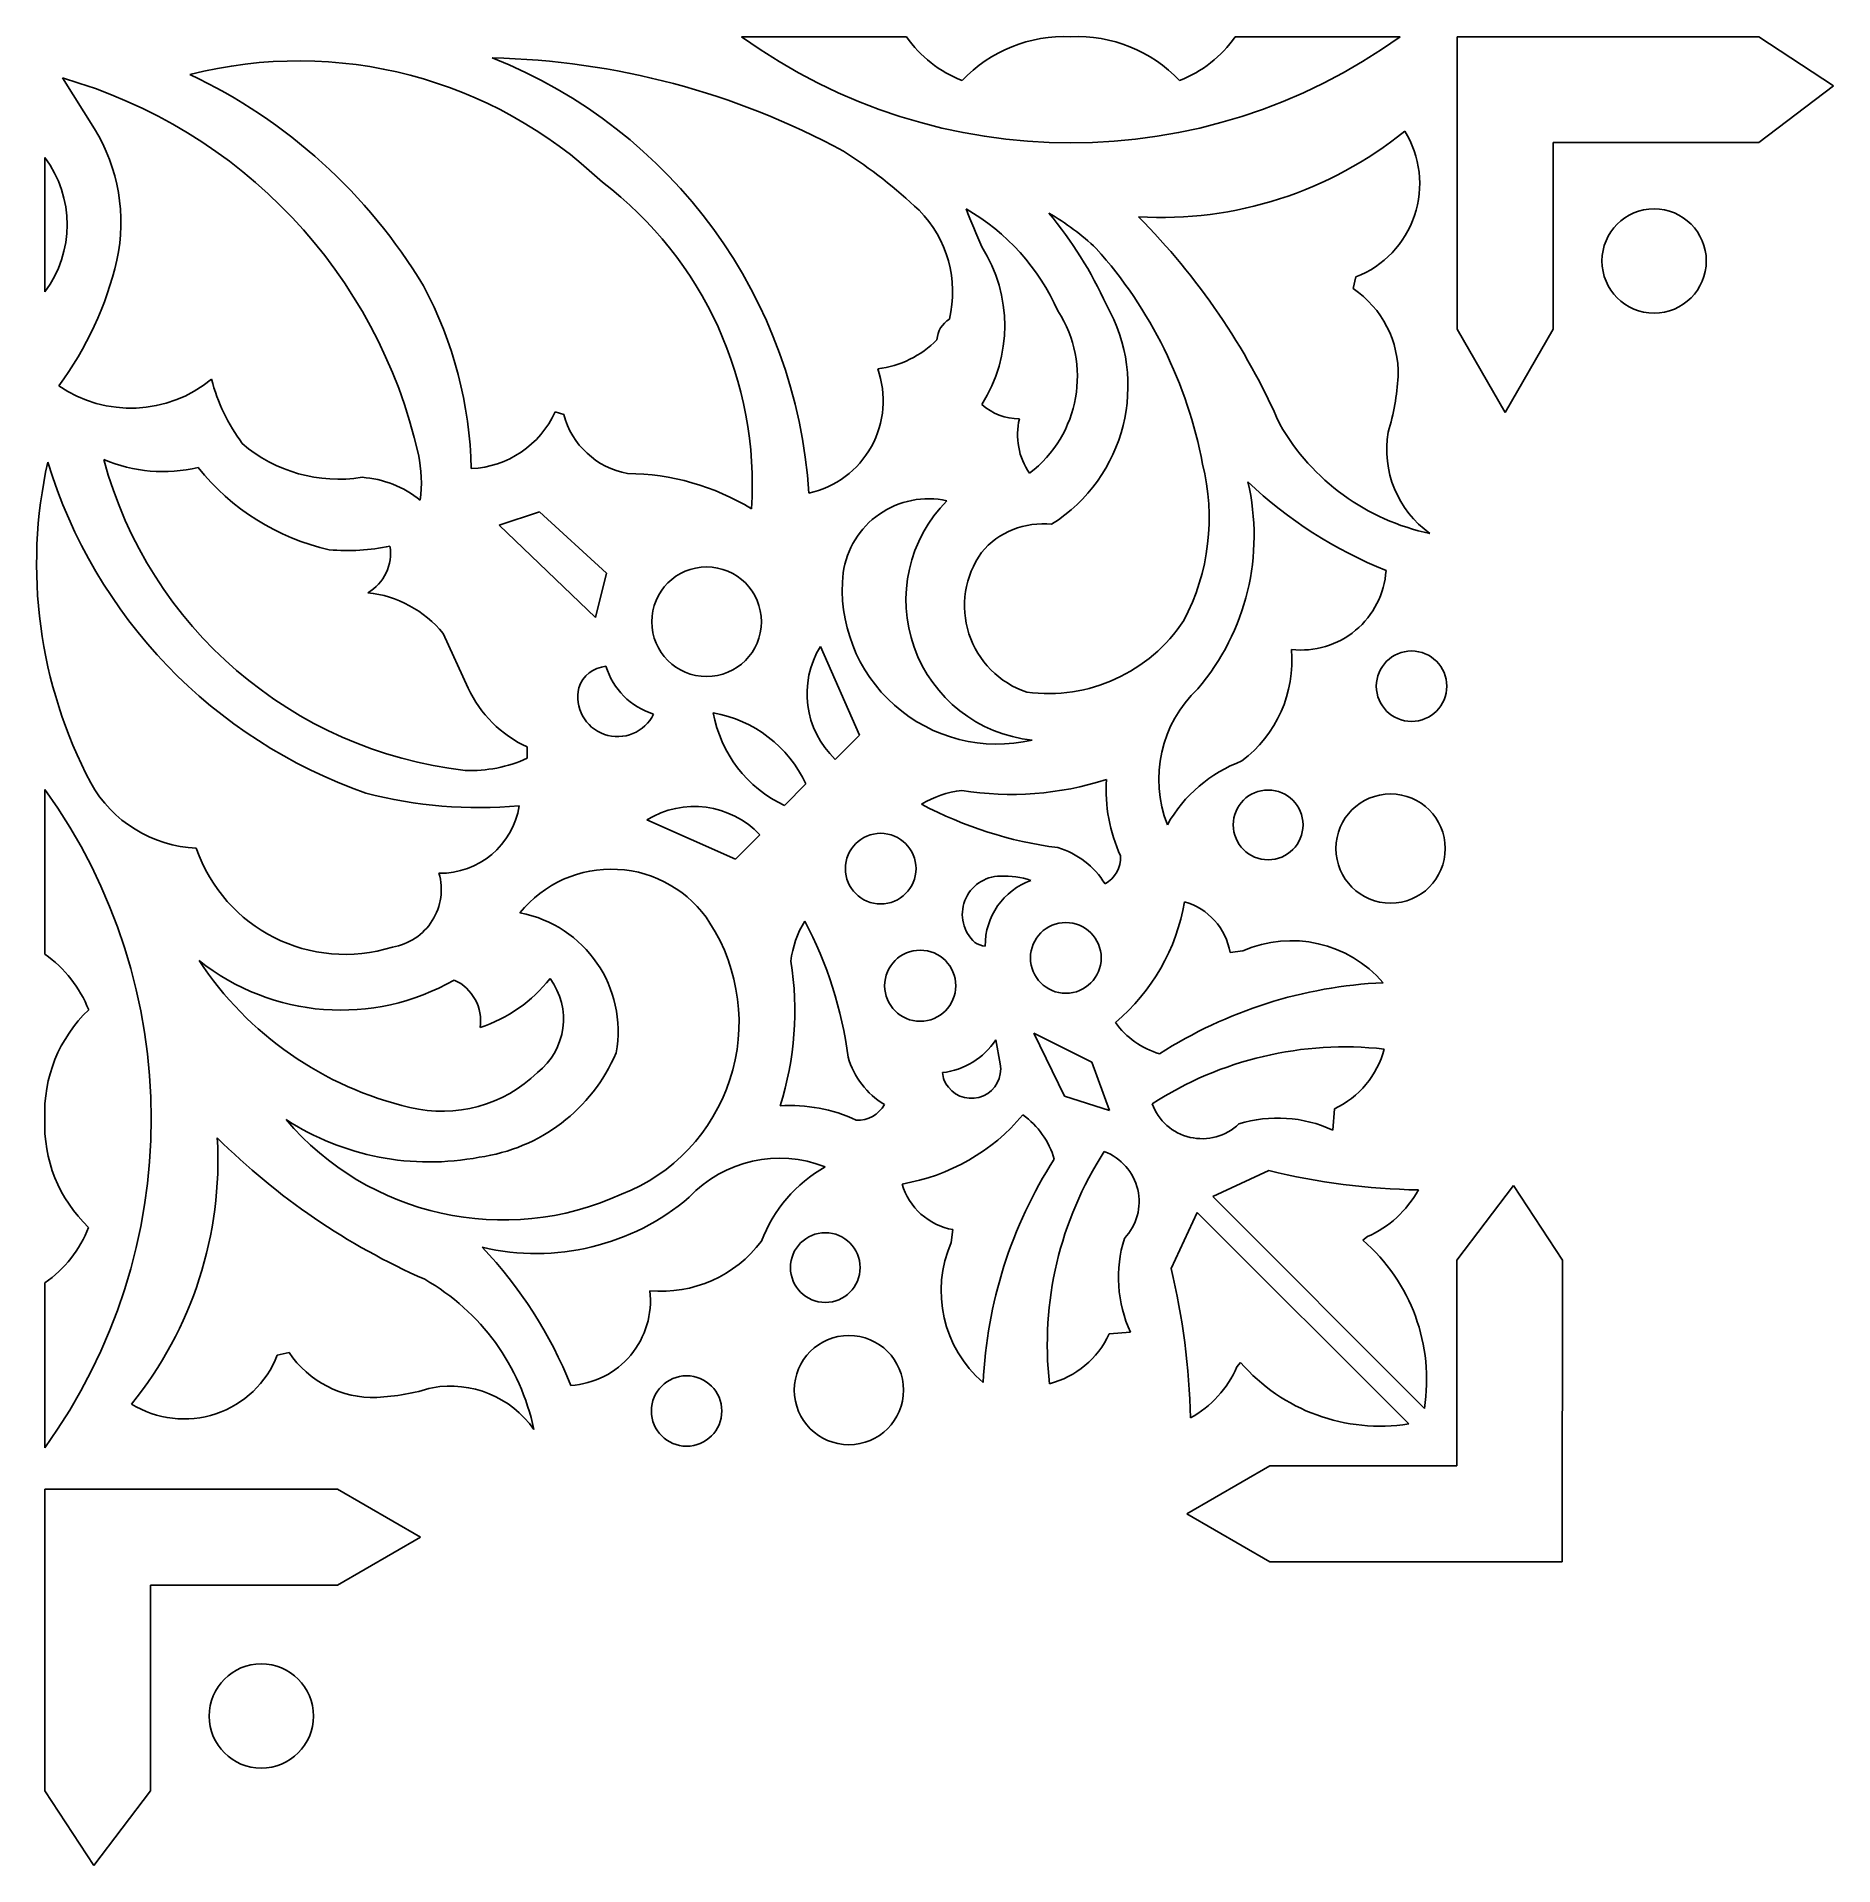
# Model space of a CAD drawing. Extents: x 0 to 86.1, y 0 to 87.7.
import ezdxf

# ---------------------------------------------------------------- set-up
doc = ezdxf.new("R2010")
doc.units = 0
doc.layers.add('WHITE', color=7, linetype='CONTINUOUS')

msp = doc.modelspace()

# ---------------------------------------------------------------- linework, layer by layer
at = {"layer": 'WHITE', "linetype": 'CONTINUOUS'}
for p, q in [((41.694214, 87.653839), (33.791937, 87.653838)), ((65.351535, 87.653838), (57.449258, 87.653838)), ((68.081891, 73.631646), (68.081891, 87.653839)), ((68.081891, 87.653839), (82.544755, 87.653839)), ((82.544755, 87.653839), (86.123288, 85.303358)), ((2.772247, 83.24118), (1.236677, 85.675824)), ((86.123288, 85.303358), (82.544755, 82.591142)), ((82.544755, 82.591142), (72.686204, 82.591142)), ((72.686204, 82.591142), (72.686204, 73.631646)), ((0.394097, 75.42008), (0.394097, 81.868509)), ((63.231881, 76.138839), (63.100749, 75.578754)), ((70.384047, 69.648843), (68.081891, 73.631646)), ((72.686204, 73.631646), (70.384047, 69.648843)), ((24.85631, 69.673179), (25.26808, 69.549067)), ((24.105199, 64.883948), (22.166699, 64.236545)), ((27.319982, 61.936732), (24.105199, 64.883948)), ((22.166699, 64.236545), (26.781623, 59.817498)), ((26.781623, 59.817498), (27.319982, 61.936732)), ((19.491576, 59.050925), (20.691749, 56.434423)), ((37.574991, 58.432264), (39.4501, 54.182978)), ((23.512562, 53.61283), (23.512561, 53.068509)), ((39.4501, 54.182978), (38.283691, 53.016569)), ((35.844615, 50.811584), (36.87256, 51.839294)), ((0.400077, 51.575233), (0.398268, 43.672955)), ((29.251484, 50.110662), (33.50034, 48.23458)), ((33.50034, 48.23458), (34.667016, 49.400722)), ((57.818424, 43.835673), (57.206852, 43.755636)), ((45.977816, 39.568575), (46.186911, 38.416553)), ((49.267834, 36.872383), (47.802893, 39.894332)), ((47.802893, 39.894332), (50.576609, 38.505565)), ((50.576609, 38.505565), (51.418094, 36.187083)), ((51.418094, 36.187083), (49.267834, 36.872383)), ((62.203681, 36.266007), (62.125613, 35.246453)), ((56.376344, 32.056272), (59.062735, 33.303498)), ((70.783362, 32.587829), (68.070327, 29.009917)), ((73.133023, 29.008758), (70.783362, 32.587829)), ((66.518703, 21.909267), (56.376344, 32.056272)), ((55.62317, 31.30327), (54.375329, 28.617165)), ((65.767852, 21.158588), (55.62317, 31.30327)), ((43.923615, 30.475441), (43.843438, 29.863887)), ((63.785105, 30.143153), (63.570521, 29.965456)), ((68.070327, 29.009917), (68.06807, 19.151366)), ((73.129712, 14.545894), (73.133023, 29.008758)), ((0.394661, 27.917912), (0.392851, 20.015636)), ((51.412101, 25.476897), (52.431673, 25.554732)), ((11.539034, 24.457827), (12.09915, 24.588831)), ((57.534592, 23.89407), (57.712338, 24.108615)), ((59.108574, 19.153417), (55.125244, 16.852173)), ((68.06807, 19.151366), (59.108574, 19.153417)), ((0.394215, 18.041936), (0.390903, 3.579071)), ((14.416407, 18.038725), (0.394215, 18.041936)), ((18.398682, 15.735656), (14.416407, 18.038725)), ((55.125244, 16.852173), (59.107519, 14.549104)), ((14.415353, 13.434412), (18.398682, 15.735656)), ((59.107519, 14.549104), (73.129712, 14.545894)), ((5.453599, 3.577912), (5.455856, 13.436463)), ((5.455856, 13.436463), (14.415353, 13.434412)), ((0.390903, 3.579071), (2.740565, 0)), ((2.740565, 0), (5.453599, 3.577912))]:
    msp.add_line(p, q, dxfattribs=at)
for centre, radius in [((77.530069, 76.904851), 2.5), ((32.114905, 59.612909), 2.626432), ((65.902875, 56.522781), 1.688134), ((59.029261, 49.874753), 1.670929), ((64.898698, 48.741638), 2.61875), ((40.458149, 47.778215), 1.692979), ((49.331621, 43.500422), 1.695755), ((42.352722, 42.166285), 1.704531), ((37.804082, 28.654433), 1.670929), ((38.935853, 22.784737), 2.61875), ((31.15448, 21.782342), 1.688134), ((10.769978, 7.160272), 2.5)]:
    msp.add_circle(centre, radius, dxfattribs=at)
for centre, radius, start, end in [((49.270191, 80.884141), 6.77641, 87.449546, 136.433917), ((49.87328, 80.884141), 6.77641, 43.566083, 92.550458), ((49.571736, 109.555215), 26.993932, -125.772504, -54.227496), ((46.481432, 90.990377), 5.835233, -145.124735, -111.317243), ((52.66204, 90.990377), 5.835233, -68.682762, -34.875271), ((12.557831, 65.365371), 21.130018, 46.431366, 104.266647), ((20.986063, 49.525425), 37.127358, 61.542814, 88.683597), ((12.97308, 64.244234), 24.089598, 3.645061, 68.405224), ((-5.439474, 62.270714), 24.338656, 12.732061, 74.079556), ((-3.793283, 62.277414), 26.068342, 31.038588, 64.691662), ((-4.530559, 78.751152), 8.572709, -12.215376, 31.584697), ((53.888358, 97.540516), 18.55345, -93.321374, -50.956286), ((61.499129, 80.608306), 4.793596, -68.809365, 31.748959), ((-3.933942, 78.644294), 5.396988, -36.68462, 36.684629), ((25.49222, 61.579231), 24.447809, 46.577191, 57.362894), ((16.115009, 66.193552), 18.189286, -3.679392, 52.764835), ((38.354087, 75.424011), 5.55414, -13.628643, 44.771705), ((87.803215, 96.274814), 46.426229, -158.694273, -156.25084), ((39.188998, 70.152851), 10.694062, 24.029373, 59.913587), ((42.143161, 68.282753), 12.643304, 46.838222, 59.745728), ((33.697231, 66.84881), 19.291662, 24.339525, 39.824836), ((29.593615, 55.904915), 32.762562, 23.704412, 44.868293), ((39.358325, 73.80309), 7.046274, -32.401641, 32.38801), ((34.726029, 63.163989), 21.535578, 10.728961, 41.753428), ((-11.90693, 80.575756), 16.169667, -36.6543, -13.003982), ((1.201798, 66.499516), 19.63914, 1.313448, 27.997076), ((60.370499, 71.519646), 4.891893, -1.795742, 56.074315), ((44.46922, 70.909917), 7.838296, -57.73801, 29.75273), ((44.369877, 73.070483), 1.213924, 120.605398, 177.322139), ((44.073081, 71.356454), 5.811615, -52.770661, 32.833697), ((39.736466, 76.513502), 4.813421, -83.093223, -44.709542), ((4.518422, 75.941456), 6.092005, -124.530292, -50.624943), ((17.093743, 73.516732), 9.005171, -165.30446, -143.427878), ((36.040053, 70.209351), 4.539314, -77.611094, 19.639402), ((53.7079, 72.042464), 11.571859, -16.756682, -3.349548), ((20.615472, 71.604292), 4.659819, -87.290184, -24.482677), ((29.017023, 70.530186), 3.875199, -165.334293, -100.265671), ((47.095073, 71.995749), 2.658903, -132.242195, -89.805461), ((50.311847, 68.584537), 3.294788, 166.800778, 214.272849), ((69.02117, 74.476827), 10.866301, -150.196994, -101.870009), ((69.621262, 67.84942), 4.90823, 169.946899, 234.715087), ((14.469428, 73.515559), 7.071691, -130.661179, -80.811487), ((11.795645, 66.268273), 6.647058, -7.209752, 11.863321), ((22.517888, 62.379439), 22.517888, 167.463848, 207.773356), ((23.811382, 74.370874), 24.334505, -163.026882, -109.268264), ((22.847479, 72.690969), 20.333391, -164.864419, -96.520696), ((6.068049, 74.203046), 7.39212, -112.665938, -76.920805), ((16.507283, 73.998953), 11.215958, -141.407484, -102.753899), ((28.238613, 55.127418), 11.589936, 58.659514, 89.565948), ((45.685097, 64.595401), 10.520719, -27.89822, 14.182651), ((15.245395, 61.548087), 4.99902, 51.018181, 85.947723), ((47.039099, 63.733804), 11.318507, -40.389709, 13.195129), ((72.49309, 81.521112), 20.964266, -133.513051, -111.886427), ((42.756505, 61.367364), 4.142104, 77.759836, 171.795348), ((48.421593, 60.654575), 6.751237, 135.157157, 264.065822), ((48.222607, 60.491417), 3.814695, 83.518251, 140.255174), ((14.873469, 73.273745), 10.248691, -94.714031, -78.392039), ((14.787494, 62.889895), 2.175647, -60.009148, 9.118035), ((48.863396, 60.389144), 4.385301, 144.584773, 251.27359), ((46.040206, 61.171415), 7.425242, 173.91529, 283.103676), ((60.614543, 62.327159), 4.072004, -96.662847, -3.651057), ((15.286775, 55.594073), 5.443361, 39.424312, 83.796165), ((48.489768, 63.932937), 7.766125, -97.65323, -33.26845), ((41.244799, 56.158279), 4.317233, 148.2157, 226.695069), ((54.143613, 57.746254), 6.022405, -52.979753, 5.109976), ((27.410654, 55.986082), 1.495472, 94.593892, 161.862381), ((30.570042, 58.465929), 3.425112, -163.213745, -106.94641), ((25.905534, 58.825953), 5.736111, -155.359378, -114.656467), ((27.849376, 56.015807), 1.910265, 166.812147, 334.371213), ((59.74649, 52.061771), 5.959619, 133.291822, 201.430858), ((31.376948, 49.278533), 6.062941, 24.983856, 79.93245), ((38.406634, 56.306609), 6.062941, -169.945569, -114.996975), ((20.834514, 58.89233), 6.410057, -92.647944, -65.30496), ((60.194798, 46.487411), 6.891231, 110.604352, 150.467127), ((7.946427, 54.877269), 6.131152, -150.805711, -92.707369), ((46.727662, 66.241669), 14.905223, -99.213885, -72.230346), ((58.845111, 51.563034), 7.584002, 176.337019, 204.729365), ((-21.504912, 35.800449), 26.993932, -35.785623, 35.759385), ((21.196853, 72.127076), 21.423398, -104.64276, -84.822073), ((51.429781, 67.846027), 19.222454, -117.95476, -97.425979), ((44.903508, 46.775402), 4.786522, 96.748562, 121.272381), ((19.349195, 51.383172), 3.827171, -90.948877, -8.899503), ((31.524629, 46.440334), 4.317233, 43.291812, 121.771181), ((14.77993, 51.201403), 7.532166, -161.030498, -72.421884), ((47.845896, 45.007099), 3.934444, 31.210441, 73.772709), ((50.522966, 48.30646), 1.436097, -61.377562, 3.350772), ((16.603708, 46.777301), 2.793008, -80.707914, 16.200002), ((27.546794, 42.126499), 5.626011, 32.776896, 141.089177), ((46.198798, 45.592384), 1.827204, 90.15931, 227.852288), ((46.391497, 43.450579), 3.973926, 71.34988, 92.852743), ((48.777771, 44.100456), 3.309049, 109.699894, 180.652014), ((22.095063, 39.982451), 5.778486, -10.359515, 79.288683), ((45.522247, 47.79328), 9.632489, -50.065346, -9.561629), ((54.170876, 43.232039), 3.080796, 9.785216, 73.98339), ((24.824894, 40.410136), 8.843782, -68.714155, 32.57955), ((40.906667, 42.779476), 4.786522, 148.7145, 173.238319), ((19.834549, 36.258028), 19.222454, 7.41286, 27.941641), ((45.613239, 45.264), 1.209835, -121.969866, -96.850273), ((60.146259, 38.519386), 5.803596, 40.769785, 113.647099), ((-2.939366, 38.886502), 5.835232, 21.304124, 55.111611), ((14.592067, 51.929023), 10.93277, -128.500107, -60.235554), ((21.672257, 52.537251), 16.637477, -146.576568, -103.111691), ((21.439983, 40.959779), 14.905223, -17.782773, 9.200766), ((19.137619, 40.482633), 2.145549, -8.513819, 65.731122), ((19.03784, 46.909723), 7.101219, -71.768357, -38.316574), ((21.997365, 40.562671), 3.25623, -51.864452, 36.66156), ((65.519207, 20.685817), 21.645531, 92.588737, 122.688716), ((7.166231, 36.095428), 6.77641, 133.552957, 182.537335), ((54.942473, 42.725961), 3.981749, -144.386102, -106.238882), ((42.991744, 41.564819), 3.591882, -83.143551, -33.763457), ((20.081505, 42.243296), 8.375355, -82.180535, -23.204113), ((42.674296, 39.836683), 3.934444, -163.785828, -121.22356), ((62.705595, 22.24487), 16.989658, 83.63068, 122.939366), ((60.378011, 40.214012), 4.349692, -65.18283, -14.43576), ((19.436558, 42.722964), 6.572064, -103.538517, -45.923994), ((44.555073, 38.05545), 1.135944, -177.132589, -138.679356), ((44.807927, 38.166263), 1.401514, -142.104367, 10.287356), ((36.115843, 28.83897), 7.584002, 65.257516, 93.649862), ((39.374323, 37.160369), 1.436097, -93.363891, -28.635557), ((39.888647, 42.16097), 9.632489, -80.45149, -39.947768), ((44.953809, 32.739585), 3.981749, 16.225755, 54.372983), ((55.861619, 37.384031), 2.551, -159.804905, -46.265793), ((7.166093, 35.49234), 6.77641, 177.436432, 226.420798), ((22.363334, 44.59894), 13.662313, -139.620733, -65.470639), ((18.835135, 46.398442), 12.679123, -122.859126, -79.153881), ((59.490882, 29.514576), 6.308424, 65.313512, 107.202555), ((-9.860502, 33.80625), 18.55345, -39.056833, 3.308255), ((31.78066, 58.091459), 32.762562, -134.881412, -113.717531), ((65.433123, 24.971773), 16.989658, 147.047515, 186.356201), ((50.295529, 31.819215), 2.551, -43.747326, 69.791786), ((35.6169, 27.937705), 5.959619, 68.556024, 136.695059), ((41.191157, 27.488121), 6.891231, 119.519754, 159.382529), ((66.991531, 22.157804), 21.645532, 147.298165, 177.398145), ((44.447908, 33.511297), 3.080795, -163.996508, -99.798335), ((66.889035, 65.657086), 33.286718, -103.598567, -91.134741), ((23.947777, 40.647768), 11.318507, -103.208248, -49.62341), ((61.725744, 34.851724), 5.139224, -66.377142, -28.78714), ((-2.940781, 32.705894), 5.835232, -55.137848, -21.330357), ((29.9337, 33.541884), 6.022405, -95.123095, -37.033366), ((49.159192, 27.534835), 5.803596, 156.339783, 229.217096), ((58.164152, 28.188151), 6.308424, 162.784326, 204.673369), ((57.794235, 23.284068), 8.832125, -8.955027, 49.155476), ((6.154641, 15.197851), 20.964266, 21.873308, 43.499932), ((13.199721, 18.668158), 10.866301, 11.85689, 60.183875), ((22.019949, 20.798274), 33.286719, 1.121621, 13.585446), ((25.351314, 27.072002), 4.072004, -86.362062, 6.649728), ((47.464514, 27.303471), 4.349692, -75.577359, -24.830289), ((16.158883, 27.318151), 4.891893, -146.087434, -88.217377), ((7.069964, 26.191602), 4.793596, -121.762078, -21.203754), ((52.826493, 25.95451), 5.139223, -61.22598, -23.635977), ((64.395049, 29.883371), 8.832125, -139.168598, -81.058091), ((15.63759, 33.98087), 11.571859, -86.663571, -73.256437), ((19.82699, 18.066548), 4.90823, 35.271794, 100.039982)]:
    msp.add_arc(centre, radius, start, end, dxfattribs=at)

doc.saveas('drawing.dxf')
